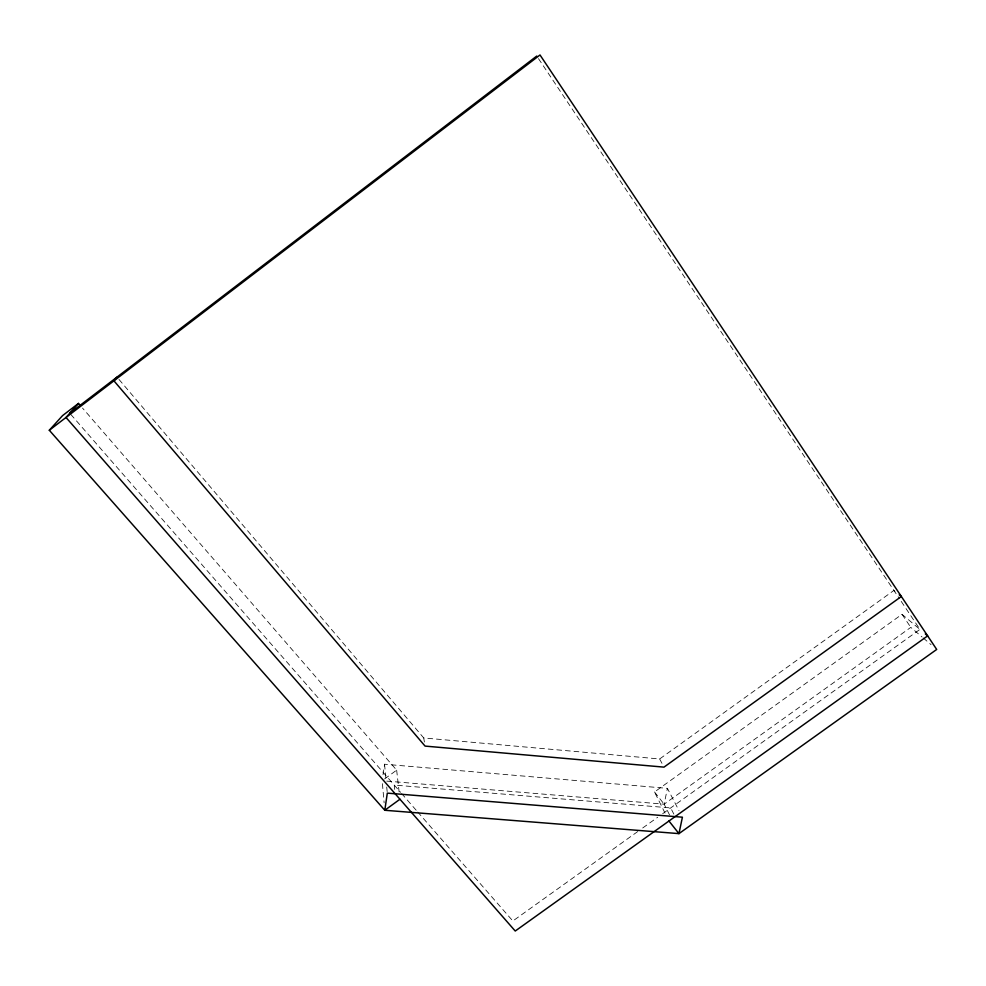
<?xml version="1.0" encoding="UTF-8"?>
<svg xmlns="http://www.w3.org/2000/svg" width="986" height="986" viewBox="0 0 986 986"><rect width="100%" height="100%" fill="white"/><g stroke="black" fill="none" stroke-linecap="round" stroke-linejoin="round"><path stroke-width="0.74" stroke-dasharray="4.93 3.7" d="M383.024 774.725L384.552 764.224L667.411 788.344L678.997 810.64M669.531 814.88L664.145 804.169L667.411 788.344M384.577 778.965L396.655 770.152L82.516 408.068M118.998 379.45L423.733 737.959L659.646 758.973L893.895 590.429L896.027 592.167M665.02 813.093L654.507 791.98L902.017 614.303L920.653 630.005M386.758 781.109L664.145 804.169L910.793 627.379L922.058 636.981M637.72 831.555L512.843 920.998L417.756 812.033M642.712 827.981L657.699 817.246M662.691 813.66L919.938 629.401L900.267 599.969M923.179 637.942L931.067 644.659M70.795 414.391L400.562 792.325M401.573 793.483L416.745 810.874M654.507 791.98L664.145 804.169M902.017 614.303L910.793 627.379M538.479 58.618L899.417 598.687M659.646 758.973L663.27 765.777M673.857 814.128L670.702 807.928L394.227 785.066L394.696 789.416M423.733 737.959L424.399 742.027M396.655 770.152L399.133 791.968M384.552 764.224L386.007 779.433M386.722 787.038L387.165 791.598M382.42 783.685L384.133 802.887"/><path stroke-width="1.48" d="M117.001 377.108L113.932 380.818L425.065 746.094L663.985 767.133L901.352 596.493L899.22 594.755M80.507 405.739L78.486 403.422L66.013 417.472L515.234 931.03L927.641 635.896L925.312 633.924M49.3 430.253L540.008 54.969L936.7 649.454L678.96 833.626L384.799 810.27L49.3 430.253L62.574 415.599L78.486 403.422M69.772 413.233L536.766 56.054M399.946 799.239L384.799 810.27L387.313 793.126L682.411 817.197L678.96 833.626L668.964 821.018"/></g></svg>
